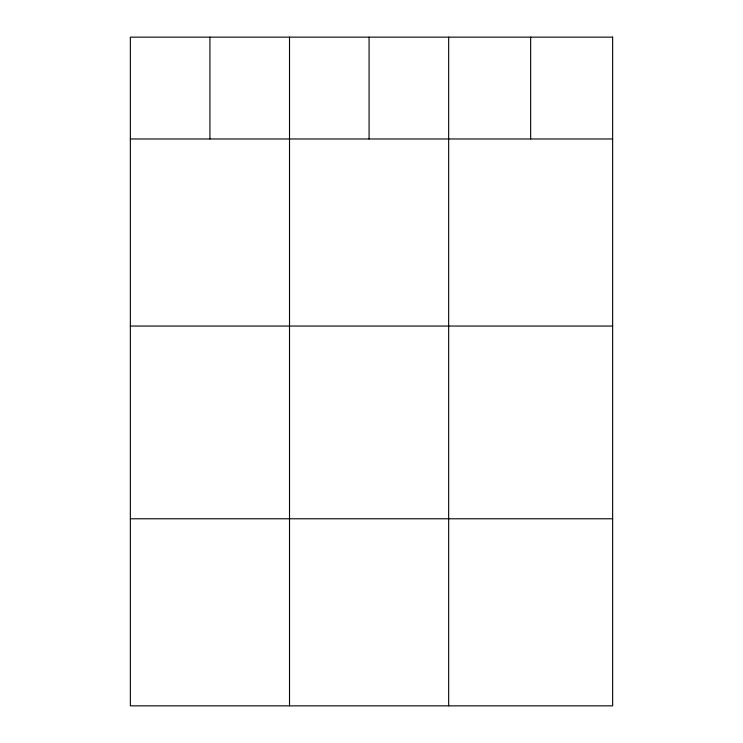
<?xml version="1.0" encoding="UTF-8"?>
<svg xmlns="http://www.w3.org/2000/svg" width="743" height="743" viewBox="0 0 743 743"><rect width="100%" height="100%" fill="white"/><g stroke="black" fill="none" stroke-linecap="round" stroke-linejoin="round"><path stroke-width="1.11" d="M130.359 138.978L612.641 138.978M130.359 326.047L612.641 326.047M130.359 518.781L612.641 518.781M530.651 37.15L530.651 138.978M448.661 37.15L448.661 705.85M369.085 37.15L369.085 138.978M289.51 37.15L289.51 705.85M209.935 37.15L209.935 138.978M612.641 37.15L130.359 37.15L130.359 705.85L612.641 705.85L612.641 37.15"/></g></svg>
